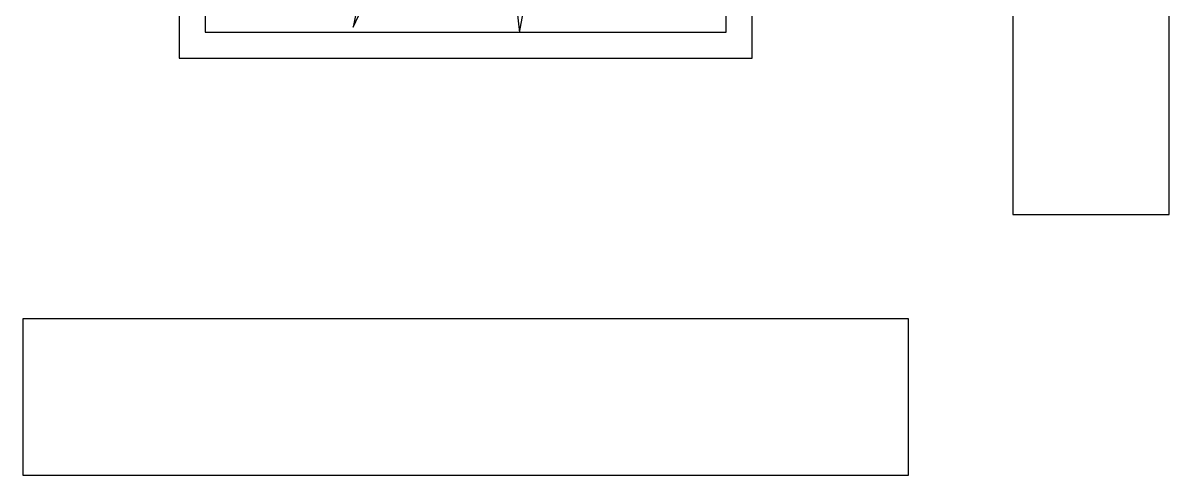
# Model space of a CAD drawing. Header units: millimetres. Extents: x -14813 to 141433, y -60308 to 84383.
# Drawn here: x 53296 to 55496, y -19226 to -18358 of the extents above; entities that cross this region are included whole.
import ezdxf

# ---------------------------------------------------------------- set-up
doc = ezdxf.new("R2010")
doc.units = ezdxf.units.MM
doc.layers.add('zelen', color=69, linetype='Continuous')
doc.layers.add('мебель', color=44, linetype='Continuous', lineweight=25)
doc.layers.add('территория', color=74, linetype='Continuous', lineweight=25)

# ---------------------------------------------------------------- blocks, each defined once
blk = doc.blocks.new('p4')
at = {"color": 1, "linetype": 'Continuous'}
for p, q in [((-136.8, -170.9), (-170.6, -336.8)), ((71.1, -257.2), (81.2, -344.7)), ((-170.6, -336.8), (-137.8, -267.9)), ((81.2, -344.7), (91, -292.9))]:
    blk.add_line(p, q, dxfattribs=at)

msp = doc.modelspace()

# ---------------------------------------------------------------- linework, layer by layer
at = {"layer": 'мебель'}
for points in [[(55195.9, -17025.9), (55195.9, -18725.9), (55495.9, -18725.9), (55495.9, -17025.9), (55195.9, -17025.9)], [(53295.9, -19225.9), (54995.9, -19225.9), (54995.9, -18925.9), (53295.9, -18925.9), (53295.9, -19225.9)]]:
    msp.add_lwpolyline(points, dxfattribs=at)
at = {"layer": 'территория'}
for points in [[(54695.9, -17325.9), (53595.9, -17325.9), (53595.9, -18425.9), (54695.9, -18425.9)], [(54645.9, -17375.9), (53645.9, -17375.9), (53645.9, -18375.9), (54645.9, -18375.9)]]:
    msp.add_lwpolyline(points, close=True, dxfattribs=at)

# ---------------------------------------------------------------- block references
at = {"layer": 'zelen', "xscale": 1.268164555402169, "yscale": 1.268164555402169, "zscale": 1.268164555402169}
msp.add_blockref('p4', (54146, -17939.4), dxfattribs=at)

doc.saveas('drawing.dxf')
